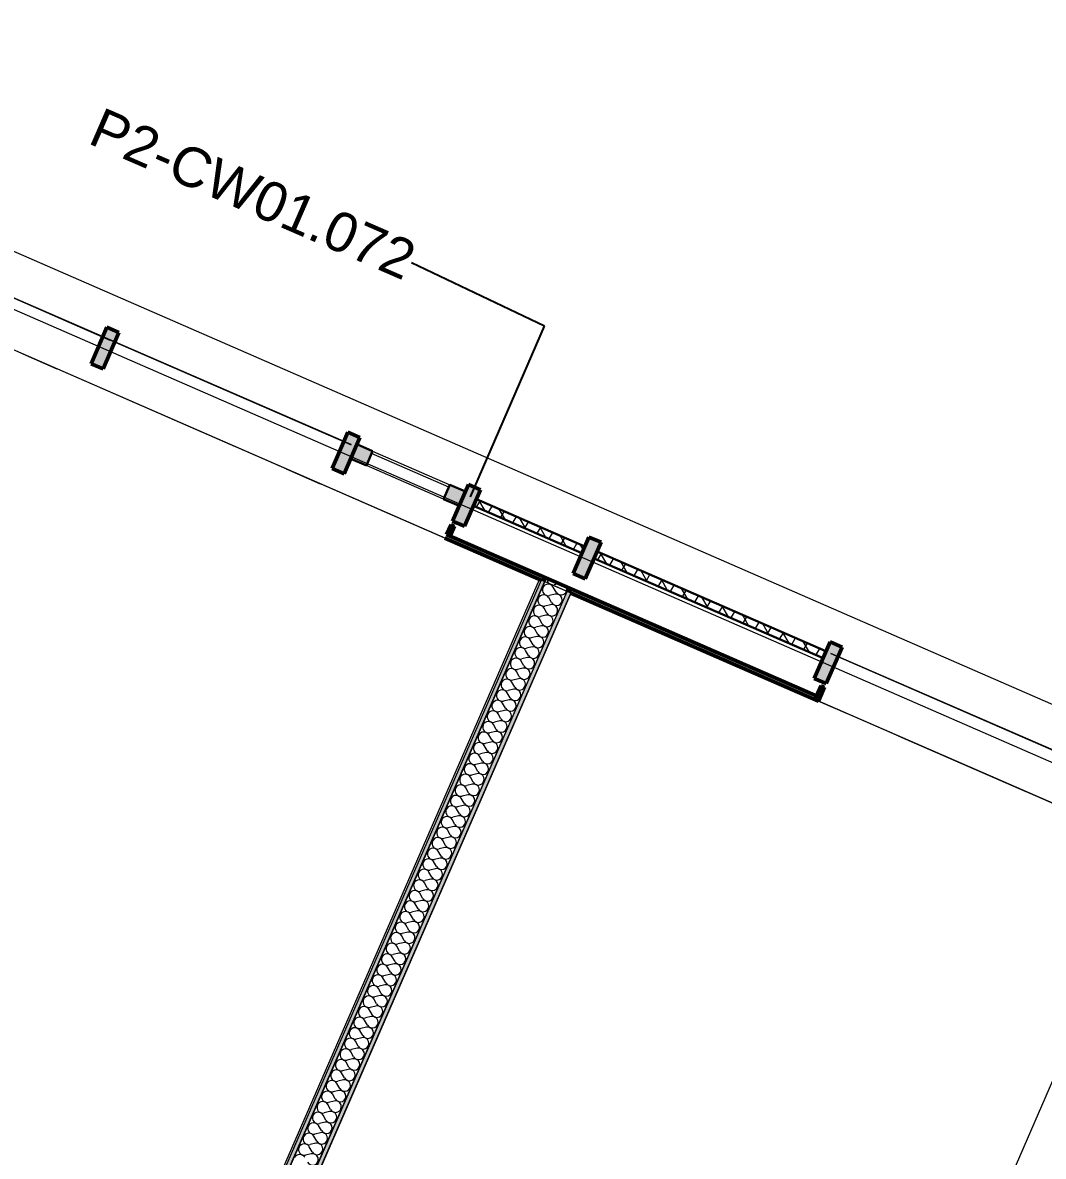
# Model space of a CAD drawing. Header units: millimetres. Extents: x -50172 to 90294, y -80883 to 25069.
# Drawn here: x 12118 to 16001, y -30390 to -26079 of the extents above; entities that cross this region are included whole.
import ezdxf
from ezdxf.enums import TextEntityAlignment as Align

# ---------------------------------------------------------------- set-up
doc = ezdxf.new("R2010")
doc.units = ezdxf.units.MM
doc.header["$MEASUREMENT"] = 0
doc.linetypes.add('Double Dashed', pattern=[1093.611073, 529.166651, -211.666656, 141.111112, -211.666656])
for name, color, linetype, lineweight, true_color in [('A-25-M_Curtain_Wall_Pen_No__46', 7, 'Continuous', 35, 0x444444), ('A-25-M_Wall_Int_Pen_No__107', 7, 'Continuous', 15, 0xa6a6a6), ('A-25-M_Wall_Int_Pen_No__27', 7, 'Continuous', 50, 0x2a2a2a), ('New_A-15-MG_Structural_Grid_Phase_2_Pen_No__222', 7, 'Continuous', 13, 0x65af33), ('New_A-25-M_Curtain_Wall_Pen_No__144', 7, 'Continuous', 0, 0xc8c8c8), ('New_A-25-M_Curtain_Wall_Pen_No__165', 7, 'Continuous', 0, 0x006060), ('New_A-25-M_Curtain_Wall_Pen_No__27', 7, 'Continuous', 50, 0x2a2a2a), ('New_A-25-M_Curtain_Wall_Pen_No__43', 7, 'Continuous', 30, 0x444444), ('New_A-25-M_Wall_Int_Pen_No__107', 7, 'Continuous', 15, 0xa6a6a6), ('New_A-35-M_FFE-Zone_Pen_No__74', 7, 'Continuous', 20, 0x606060), ('New_ArchiCAD Windows_Pen_No__103', 7, 'Continuous', 15, 0xa6a6a6), ('New_ArchiCAD Windows_Pen_No__23', 7, 'Continuous', 30, 0x2a2a2a), ('New_ArchiCAD Windows_Pen_No__63', 7, 'Continuous', 20, 0x606060)]:
    doc.layers.add(name, color=color, linetype=linetype, lineweight=lineweight, true_color=true_color)
for name, color, linetype, lineweight in [('A-25-M_Curtain_Wall_Pen_No__85', 8, 'Continuous', 20), ('New_A-20-M_Floor_Slab_Pen_No__89', 8, 'Continuous', 20), ('New_A-25-M_Curtain_Wall_Pen_No__1', 7, 'Continuous', 13), ('New_A-25-M_Wall_Int_Pen_No__1', 7, 'Continuous', 13), ('New_ArchiCAD Doors_Pen_No__1', 7, 'Continuous', 13), ('New_ArchiCAD Doors_Pen_No__87', 8, 'Continuous', 20), ('New_ArchiCAD Windows_Pen_No__83', 8, 'Continuous', 20), ('New_ArchiCAD Zone Stamps_Pen_No__9', 7, 'Continuous', 13)]:
    doc.layers.add(name, color=color, linetype=linetype, lineweight=lineweight)
for name, color, linetype in [('A-25-M_Wall_Int', 7, 'Continuous'), ('New_A-15-MG_Structural_Grid_Phase_2', 7, 'Continuous'), ('New_A-20-M_Floor_Slab', 7, 'Continuous'), ('New_A-25-M_Curtain_Wall', 7, 'Continuous'), ('New_A-25-M_Wall_Ext', 7, 'Continuous'), ('New_A-25-M_Wall_Int', 7, 'Continuous'), ('New_A-35-M_FFE-Zone', 7, 'Continuous'), ('New_ArchiCAD Doors', 7, 'Continuous')]:
    doc.layers.add(name, color=color, linetype=linetype)
doc.styles.add('GENERATED_STYLE_1', font='')
doc.styles.add('GENERATED_STYLE_3', font='')
doc.styles.add('GENERATED_STYLE_4', font='')
doc.styles.get('GENERATED_STYLE_1').set_extended_font_data('Arial', bold=True)
doc.styles.get('GENERATED_STYLE_3').set_extended_font_data('Arial')
doc.styles.get('GENERATED_STYLE_4').set_extended_font_data('Swis721 BT')
doc.dimstyles.new('GENERATED_STYLE__3', dxfattribs={"dimtxt": 0.18, "dimasz": 273.6, "dimexe": 0.18, "dimexo": 0.0625, "dimgap": 0.09, "dimtad": 0, "dimtih": 1, "dimtoh": 1, "dimdec": 4, "dimzin": 0, "dimdsep": 46, "dimcen": 0.09, "dimadec": 0, "dimazin": 0, "dimtfac": 1, "dimtdec": 4, "dimtmove": 0, "dimatfit": 3, "dimldrblk": 'ARROWHEAD_5', "dimfxl": 1, "dimtolj": 1, "dimtzin": 0, "dimarcsym": 0})
pattern_1 = [(60, (0, 0), (-43.30127, 25), []), (120, (0, 0), (43.30127, 25), [])]

# ---------------------------------------------------------------- blocks, each defined once
blk = doc.blocks.new('Computer Lab C_INB 1301_12_1', base_point=(3709.1, -27727.4))
at = {"layer": 'New_A-35-M_FFE-Zone_Pen_No__74', "linetype": 'Continuous'}
for p, q in [((14084.3, -28196.9), (10994.1, -26849.4)), ((10179.2, -37152.5), (14084.3, -28196.9))]:
    blk.add_line(p, q, dxfattribs=at)
at = {"layer": 'New_ArchiCAD Zone Stamps_Pen_No__9'}
for tag, height, style, p in [('ROOM_NAME', 250, 'GENERATED_STYLE_1', (2359.2, -27544.4)), ('zoneNameLine2', 250, 'GENERATED_STYLE_1', (2170.8, -27976.6)), ('ROOM_NUMBER', 200, 'GENERATED_STYLE_3', (1982.4, -28397.3)), ('measuredAreaCode', 200, 'GENERATED_STYLE_3', (1825.3, -28757.4)), ('ROOM_HOLES_PRM', 200, 'GENERATED_STYLE_3', (2132.7, -28891.4)), ('DUMMY_649', 200, 'GENERATED_STYLE_3', (2761.9, -29165.8)), ('DUMMY_650', 133.3, 'GENERATED_STYLE_3', (3041.2, -29272.3))]:
    blk.add_attdef(tag, text='', height=height, rotation=336.4404, dxfattribs=dict(at, style=style)).set_placement(p, align=Align.TOP_LEFT)
blk = doc.blocks.new('Fabrication Lab A_INB 1304_13_1', base_point=(14916.2, -33303.1))
at = {"layer": 'New_A-35-M_FFE-Zone_Pen_No__74', "linetype": 'Continuous'}
for p, q in [((14203.5, -28248.8), (9927.4, -38055.1)), ((16285.7, -29156.8), (14203.5, -28248.8))]:
    blk.add_line(p, q, dxfattribs=at)
at = {"layer": 'New_ArchiCAD Zone Stamps_Pen_No__9'}
for tag, height, style, p in [('ROOM_NAME', 250, 'GENERATED_STYLE_1', (13601, -32770.2)), ('zoneNameLine2', 250, 'GENERATED_STYLE_1', (13412.6, -33202.4)), ('ROOM_NUMBER', 200, 'GENERATED_STYLE_3', (13224.1, -33623.1)), ('measuredAreaCode', 200, 'GENERATED_STYLE_3', (13067.1, -33983.2)), ('DUMMY_649', 200, 'GENERATED_STYLE_3', (13374.5, -34117.2)), ('DUMMY_650', 200, 'GENERATED_STYLE_3', (13863.8, -34330.6)), ('DUMMY_651', 133.3, 'GENERATED_STYLE_3', (14143.1, -34437.1))]:
    blk.add_attdef(tag, text='', height=height, rotation=336.4404, dxfattribs=dict(at, style=style)).set_placement(p, align=Align.TOP_LEFT)
blk = doc.blocks.new('Slab_60_1', base_point=(-21326.2, -27554.7))
at = {"layer": 'New_A-20-M_Floor_Slab_Pen_No__89', "linetype": 'Continuous', "flags": 128}
blk.add_lwpolyline([(942, -48802.4), (12486.7, -53836.5), (17939.8, -41330.7), (16985.7, -40914.7), (17767.9, -39120.9), (18360.6, -39379.3), (18576.1, -38885), (18937.5, -39042.6), (20222.1, -36096.6), (17437.6, -34882.5), (19407.7, -30364.3), (10989.4, -26693.5), (18941.3, -8457.3)], dxfattribs=at)
blk = doc.blocks.new('Curtain Wall_11_1')
at = {"layer": 'New_A-25-M_Curtain_Wall', "linetype": 'Continuous', "lineweight": 0, "true_color": 0x000000}
h = blk.add_hatch(dxfattribs=at)
h.set_pattern_fill('Batt_Insulation_0001', color=178, style=0, pattern_type=2)
h.set_pattern_definition(pattern_1)
h.paths.add_polyline_path([(14256.9, -28070.8), (13844.1, -27891.2), (13832.9, -27916.9), (14245.7, -28096.4)])
h = blk.add_hatch(dxfattribs=at)
h.set_pattern_fill('Batt_Insulation_0001', color=178, style=0, pattern_type=2)
h.set_pattern_definition(pattern_1)
h.paths.add_polyline_path([(15173.9, -28469.6), (14302.8, -28090.7), (14291.6, -28116.4), (15162.8, -28495.3)])
at = {"layer": 'New_A-25-M_Curtain_Wall_Pen_No__144', "linetype": 'Continuous'}
for points in [[(11521.2, -26838.9), (11461, -26977.4), (11506.8, -26997.4), (11567.1, -26858.9)], [(12438.2, -27237.8), (12378, -27376.3), (12423.9, -27396.2), (12484.1, -27257.7)], [(13355.2, -27636.6), (13295, -27775.1), (13340.9, -27795), (13401.1, -27656.6)], [(13859.4, -27855.9), (13813.6, -27836), (13753.4, -27974.4), (13799.2, -27994.4)], [(14272.3, -28035.5), (14212, -28173.9), (14257.9, -28193.9), (14318.1, -28055.4)], [(15189.3, -28434.3), (15129.1, -28572.8), (15174.9, -28592.7), (15235.1, -28454.3)], [(16106.3, -28833.2), (16046.1, -28971.6), (16091.9, -28991.6), (16152.2, -28853.1)]]:
    blk.add_hatch(color=256, dxfattribs=at).paths.add_polyline_path(points)
at = {"layer": 'New_A-25-M_Curtain_Wall_Pen_No__165', "linetype": 'Continuous', "lineweight": 0, "true_color": 0x001818}
for points in [[(11523.8, -26883.1), (12450, -27286), (12450.4, -27285.1), (11524.2, -26882.2)], [(13367.4, -27683.9), (12441.2, -27281.1), (12440.8, -27282), (13367, -27684.8)], [(15191.9, -28478.5), (16118.1, -28881.3), (16118.5, -28880.4), (15192.3, -28477.6)]]:
    blk.add_hatch(color=168, dxfattribs=at).paths.add_polyline_path(points)
at = {"layer": 'New_ArchiCAD Windows_Pen_No__103', "linetype": 'Continuous'}
for points in [[(13389.7, -27682.7), (13449.3, -27708.6), (13425.4, -27763.6), (13365.8, -27737.7)], [(13778.3, -27917.1), (13718.7, -27891.2), (13742.6, -27836.2), (13802.2, -27862.1)]]:
    blk.add_hatch(color=256, dxfattribs=at).paths.add_polyline_path(points)
at = {"layer": 'New_A-25-M_Curtain_Wall_Pen_No__1', "linetype": 'Continuous'}
for p, q in [((11524.2, -26882.2), (11523.8, -26883.1)), ((11523.8, -26883.1), (12450, -27286)), ((12450.4, -27285.1), (11524.2, -26882.2)), ((12441.2, -27281.1), (12440.8, -27282)), ((12440.8, -27282), (13367, -27684.8)), ((13367.4, -27683.9), (12441.2, -27281.1)), ((12450, -27286), (12450.4, -27285.1)), ((13367, -27684.8), (13367.4, -27683.9)), ((15192.3, -28477.6), (15191.9, -28478.5)), ((15191.9, -28478.5), (16118.1, -28881.3)), ((16118.5, -28880.4), (15192.3, -28477.6)), ((16118.1, -28881.3), (16118.5, -28880.4))]:
    blk.add_line(p, q, dxfattribs=at)
at = {"layer": 'New_A-25-M_Curtain_Wall_Pen_No__27', "linetype": 'Continuous'}
for p, q in [((11521.2, -26838.9), (11461, -26977.4)), ((11567.1, -26858.9), (11521.2, -26838.9)), ((11506.8, -26997.4), (11567.1, -26858.9)), ((11461, -26977.4), (11506.8, -26997.4)), ((12438.2, -27237.8), (12378, -27376.3)), ((12484.1, -27257.7), (12438.2, -27237.8)), ((12423.9, -27396.2), (12484.1, -27257.7)), ((12378, -27376.3), (12423.9, -27396.2)), ((13355.2, -27636.6), (13295, -27775.1)), ((13340.9, -27795), (13401.1, -27656.6)), ((13401.1, -27656.6), (13355.2, -27636.6)), ((13295, -27775.1), (13340.9, -27795)), ((13813.6, -27836), (13753.4, -27974.4)), ((13859.4, -27855.9), (13813.6, -27836)), ((13799.2, -27994.4), (13859.4, -27855.9)), ((13753.4, -27974.4), (13799.2, -27994.4)), ((14272.3, -28035.5), (14212, -28173.9)), ((14257.9, -28193.9), (14318.1, -28055.4)), ((14318.1, -28055.4), (14272.3, -28035.5)), ((14212, -28173.9), (14257.9, -28193.9)), ((15189.3, -28434.3), (15129.1, -28572.8)), ((15235.1, -28454.3), (15189.3, -28434.3)), ((15174.9, -28592.7), (15235.1, -28454.3)), ((15129.1, -28572.8), (15174.9, -28592.7)), ((16106.3, -28833.2), (16046.1, -28971.6)), ((16152.2, -28853.1), (16106.3, -28833.2)), ((16091.9, -28991.6), (16152.2, -28853.1)), ((16046.1, -28971.6), (16091.9, -28991.6))]:
    blk.add_line(p, q, dxfattribs=at)
at = {"layer": 'New_A-25-M_Curtain_Wall_Pen_No__43', "linetype": 'Continuous'}
for p, q in [((13844.1, -27891.2), (14256.9, -28070.8)), ((14245.7, -28096.4), (13832.9, -27916.9)), ((14302.8, -28090.7), (15173.9, -28469.6)), ((15162.8, -28495.3), (14291.6, -28116.4))]:
    blk.add_line(p, q, dxfattribs=at)
at = {"layer": 'New_ArchiCAD Windows_Pen_No__23', "linetype": 'Continuous'}
for p, q in [((13365.8, -27737.7), (13389.7, -27682.7)), ((13389.7, -27682.7), (13449.3, -27708.6)), ((13449.3, -27708.6), (13425.4, -27763.6)), ((13425.4, -27763.6), (13365.8, -27737.7)), ((13718.7, -27891.2), (13742.6, -27836.2)), ((13742.6, -27836.2), (13802.2, -27862.1)), ((13778.3, -27917.1), (13718.7, -27891.2)), ((13802.2, -27862.1), (13778.3, -27917.1))]:
    blk.add_line(p, q, dxfattribs=at)
at = {"layer": 'New_ArchiCAD Windows_Pen_No__63', "linetype": 'Continuous'}
blk.add_line((13738.6, -27845.3), (13445.3, -27717.8), dxfattribs=at)
at = {"layer": 'New_ArchiCAD Windows_Pen_No__83', "linetype": 'Continuous'}
for p, q in [((13449.3, -27708.6), (13742.6, -27836.2)), ((13718.7, -27891.2), (13425.4, -27763.6))]:
    blk.add_line(p, q, dxfattribs=at)
blk = doc.blocks.new('Simple Door Opening_9')
at = {"layer": 'New_ArchiCAD Doors_Pen_No__1', "linetype": 'Continuous'}
for p, q in [((2556, -4.5), (2556, 0)), ((-2556, 0), (-2556, -4.5)), ((-2556, -4.5), (-2556, -164.5)), ((2556, -164.5), (2556, -4.5)), ((-2556, -164.5), (-2556, -170.5)), ((-2556, -170.5), (-2556, -182.5)), ((2556, -170.5), (2556, -164.5)), ((2556, -182.5), (2556, -170.5)), ((-2556, -182.5), (-2556, -185.5)), ((-2556, -185.5), (-2556, -329.5)), ((2556, -185.5), (2556, -182.5)), ((2556, -329.5), (2556, -185.5)), ((-2556, -329.5), (-2556, -332.5)), ((-2556, -332.5), (-2556, -345)), ((2556, -332.5), (2556, -329.5)), ((2556, -345), (2556, -332.5))]:
    blk.add_line(p, q, dxfattribs=at)
at = {"layer": 'New_ArchiCAD Doors_Pen_No__87', "linetype": 'Continuous'}
for p, q in [((2556, 0), (-2556, 0)), ((-2556, -345), (2556, -345))]:
    blk.add_line(p, q, dxfattribs=at)
blk = doc.blocks.new('Wall_46_1', base_point=(22006.6, -31651.4))
at = {"layer": 'New_ArchiCAD Doors', "color": 251, "linetype": 'Continuous', "lineweight": 20, "true_color": 0x606060, "xscale": -1, "zscale": 1000, "rotation": 336.4404115839876}
blk.add_blockref('Simple Door Opening_9', (13885, -27733.6), dxfattribs=at)
blk = doc.blocks.new('*X616')
at = {"layer": 'New_A-25-M_Wall_Int_Pen_No__107', "linetype": 'Continuous'}
for p, q in [((14147.2, -28244.6), (14136.4, -28225.6)), ((14129.7, -28284.8), (14118.9, -28265.7)), ((14143.7, -28252.7), (14122.4, -28257.7)), ((14112.2, -28324.9), (14101.4, -28305.9)), ((14126.2, -28292.8), (14104.9, -28297.9)), ((14094.7, -28365.1), (14083.9, -28346)), ((14108.7, -28333), (14087.4, -28338)), ((14077.2, -28405.3), (14066.3, -28386.2)), ((14091.2, -28373.1), (14069.9, -28378.2)), ((14056.1, -28453.4), (14034.8, -28458.5)), ((14059.6, -28445.4), (14048.8, -28426.4)), ((14073.7, -28413.3), (14052.3, -28418.3)), ((14038.6, -28493.6), (14017.3, -28498.6)), ((14042.1, -28485.6), (14031.3, -28466.5)), ((14021.1, -28533.8), (13999.8, -28538.8)), ((14024.6, -28525.7), (14013.8, -28506.7)), ((14003.6, -28573.9), (13982.3, -28579)), ((14007.1, -28565.9), (13996.3, -28546.8)), ((13986.1, -28614.1), (13964.8, -28619.1)), ((13989.6, -28606), (13978.8, -28587)), ((13954.6, -28686.4), (13943.8, -28667.3)), ((13968.6, -28654.2), (13947.3, -28659.3)), ((13972.1, -28646.2), (13961.3, -28627.2)), ((13937.1, -28726.5), (13926.3, -28707.5)), ((13951.1, -28694.4), (13929.8, -28699.4)), ((13919.6, -28766.7), (13908.8, -28747.6)), ((13933.6, -28734.6), (13912.3, -28739.6)), ((13902.1, -28806.8), (13891.2, -28787.8)), ((13916.1, -28774.7), (13894.7, -28779.8)), ((13884.5, -28847), (13873.7, -28827.9)), ((13898.5, -28814.9), (13877.2, -28819.9)), ((13867, -28887.2), (13856.2, -28868.1)), ((13881, -28855), (13859.7, -28860.1)), ((13849.5, -28927.3), (13838.7, -28908.3)), ((13863.5, -28895.2), (13842.2, -28900.2)), ((13832, -28967.5), (13821.2, -28948.4)), ((13846, -28935.3), (13824.7, -28940.4)), ((13814.5, -29007.6), (13803.7, -28988.6)), ((13828.5, -28975.5), (13807.2, -28980.5)), ((13793.5, -29055.8), (13772.2, -29060.9)), ((13797, -29047.8), (13786.2, -29028.7)), ((13811, -29015.7), (13789.7, -29020.7)), ((13776, -29096), (13754.7, -29101)), ((13779.5, -29087.9), (13768.7, -29068.9)), ((13758.5, -29136.1), (13737.1, -29141.2)), ((13762, -29128.1), (13751.2, -29109)), ((13741, -29176.3), (13719.6, -29181.3)), ((13744.5, -29168.3), (13733.6, -29149.2)), ((13709.4, -29248.6), (13698.6, -29229.5)), ((13723.4, -29216.4), (13702.1, -29221.5)), ((13726.9, -29208.4), (13716.1, -29189.4)), ((13691.9, -29288.7), (13681.1, -29269.7)), ((13705.9, -29256.6), (13684.6, -29261.6)), ((13674.4, -29328.9), (13663.6, -29309.8)), ((13688.4, -29296.8), (13667.1, -29301.8)), ((13656.9, -29369), (13646.1, -29350)), ((13670.9, -29336.9), (13649.6, -29342)), ((13639.4, -29409.2), (13628.6, -29390.2)), ((13653.4, -29377.1), (13632.1, -29382.1)), ((13621.9, -29449.4), (13611.1, -29430.3)), ((13635.9, -29417.2), (13614.6, -29422.3)), ((13604.4, -29489.5), (13593.6, -29470.5)), ((13618.4, -29457.4), (13597.1, -29462.4)), ((13586.9, -29529.7), (13576, -29510.6)), ((13600.9, -29497.5), (13579.5, -29502.6)), ((13569.3, -29569.8), (13558.5, -29550.8)), ((13583.4, -29537.7), (13562, -29542.8)), ((13551.8, -29610), (13541, -29590.9)), ((13565.8, -29577.9), (13544.5, -29582.9)), ((13530.8, -29658.2), (13509.5, -29663.2)), ((13534.3, -29650.1), (13523.5, -29631.1)), ((13548.3, -29618), (13527, -29623.1)), ((13513.3, -29698.3), (13492, -29703.4)), ((13516.8, -29690.3), (13506, -29671.3)), ((13495.8, -29738.5), (13474.5, -29743.5)), ((13499.3, -29730.5), (13488.5, -29711.4)), ((13478.3, -29778.7), (13457, -29783.7)), ((13481.8, -29770.6), (13471, -29751.6)), ((13446.8, -29850.9), (13436, -29831.9)), ((13460.8, -29818.8), (13439.5, -29823.9)), ((13464.3, -29810.8), (13453.5, -29791.7)), ((13429.3, -29891.1), (13418.4, -29872)), ((13443.3, -29859), (13422, -29864)), ((13411.7, -29931.3), (13400.9, -29912.2)), ((13425.8, -29899.1), (13404.4, -29904.2)), ((13394.2, -29971.4), (13383.4, -29952.4)), ((13408.2, -29939.3), (13386.9, -29944.3)), ((13376.7, -30011.6), (13365.9, -29992.5)), ((13390.7, -29979.4), (13369.4, -29984.5)), ((13359.2, -30051.7), (13348.4, -30032.7)), ((13373.2, -30019.6), (13351.9, -30024.6)), ((13341.7, -30091.9), (13330.9, -30072.8)), ((13355.7, -30059.8), (13334.4, -30064.8)), ((13324.2, -30132), (13313.4, -30113)), ((13338.2, -30099.9), (13316.9, -30105)), ((13306.7, -30172.2), (13295.9, -30153.1)), ((13320.7, -30140.1), (13299.4, -30145.1)), ((13285.7, -30220.4), (13264.4, -30225.4)), ((13289.2, -30212.4), (13278.4, -30193.3)), ((13303.2, -30180.2), (13281.9, -30185.3)), ((13268.2, -30260.5), (13246.8, -30265.6)), ((13271.7, -30252.5), (13260.9, -30233.5)), ((13250.6, -30300.7), (13229.3, -30305.7)), ((13254.2, -30292.7), (13243.3, -30273.6)), ((13233.1, -30340.9), (13211.8, -30345.9)), ((13236.6, -30332.8), (13225.8, -30313.8)), ((13215.6, -30381), (13194.3, -30386.1)), ((13219.1, -30373), (13208.3, -30353.9))]:
    blk.add_line(p, q, dxfattribs=at)
for centre, start, end in [((14117.3, -28236.4), 156.4404, 283.3103), ((14117.3, -28236.4), 29.5705, 156.4404), ((14134.9, -28196.2), 228.1003, 264.7806), ((14099.8, -28276.5), 156.4404, 283.3103), ((14099.8, -28276.5), 29.5705, 156.4404), ((14148.7, -28274), 209.5705, 103.3103), ((14166.3, -28233.8), 209.5705, 339.352), ((14082.3, -28316.7), 156.4404, 283.3103), ((14082.3, -28316.7), 29.5705, 156.4404), ((14131.2, -28314.1), 209.5705, 103.3103), ((14064.8, -28356.9), 156.4404, 283.3103), ((14064.8, -28356.9), 29.5705, 156.4404), ((14113.7, -28354.3), 209.5705, 103.3103), ((14047.3, -28397), 156.4404, 283.3103), ((14047.3, -28397), 29.5705, 156.4404), ((14096.2, -28394.4), 209.5705, 103.3103), ((14029.8, -28437.2), 156.4404, 283.3103), ((14029.8, -28437.2), 29.5705, 156.4404), ((14061.2, -28474.8), 209.5705, 103.3103), ((14078.7, -28434.6), 209.5705, 103.3103), ((13994.8, -28517.5), 29.5705, 156.4404), ((14012.3, -28477.3), 156.4404, 283.3103), ((14012.3, -28477.3), 29.5705, 156.4404), ((14043.7, -28514.9), 209.5705, 103.3103), ((13977.3, -28557.6), 29.5705, 156.4404), ((13994.8, -28517.5), 156.4404, 283.3103), ((14026.2, -28555.1), 209.5705, 103.3103), ((13959.7, -28597.8), 29.5705, 156.4404), ((13977.3, -28557.6), 156.4404, 283.3103), ((14008.7, -28595.2), 209.5705, 103.3103), ((13942.2, -28638), 29.5705, 156.4404), ((13959.7, -28597.8), 156.4404, 283.3103), ((13991.1, -28635.4), 209.5705, 103.3103), ((13924.7, -28678.1), 29.5705, 156.4404), ((13942.2, -28638), 156.4404, 283.3103), ((13973.6, -28675.6), 209.5705, 103.3103), ((13907.2, -28718.3), 156.4404, 283.3103), ((13907.2, -28718.3), 29.5705, 156.4404), ((13924.7, -28678.1), 156.4404, 283.3103), ((13956.1, -28715.7), 209.5705, 103.3103), ((13889.7, -28758.4), 156.4404, 283.3103), ((13889.7, -28758.4), 29.5705, 156.4404), ((13938.6, -28755.9), 209.5705, 103.3103), ((13872.2, -28798.6), 156.4404, 283.3103), ((13872.2, -28798.6), 29.5705, 156.4404), ((13921.1, -28796), 209.5705, 103.3103), ((13854.7, -28838.8), 156.4404, 283.3103), ((13854.7, -28838.8), 29.5705, 156.4404), ((13903.6, -28836.2), 209.5705, 103.3103), ((13837.2, -28878.9), 156.4404, 283.3103), ((13837.2, -28878.9), 29.5705, 156.4404), ((13886.1, -28876.3), 209.5705, 103.3103), ((13819.7, -28919.1), 156.4404, 283.3103), ((13819.7, -28919.1), 29.5705, 156.4404), ((13868.6, -28916.5), 209.5705, 103.3103), ((13802.1, -28959.2), 156.4404, 283.3103), ((13802.1, -28959.2), 29.5705, 156.4404), ((13851.1, -28956.7), 209.5705, 103.3103), ((13784.6, -28999.4), 156.4404, 283.3103), ((13784.6, -28999.4), 29.5705, 156.4404), ((13833.5, -28996.8), 209.5705, 103.3103), ((13767.1, -29039.5), 156.4404, 283.3103), ((13767.1, -29039.5), 29.5705, 156.4404), ((13798.5, -29077.1), 209.5705, 103.3103), ((13816, -29037), 209.5705, 103.3103), ((13732.1, -29119.9), 29.5705, 156.4404), ((13749.6, -29079.7), 156.4404, 283.3103), ((13749.6, -29079.7), 29.5705, 156.4404), ((13781, -29117.3), 209.5705, 103.3103), ((13714.6, -29160), 29.5705, 156.4404), ((13732.1, -29119.9), 156.4404, 283.3103), ((13763.5, -29157.4), 209.5705, 103.3103), ((13697.1, -29200.2), 29.5705, 156.4404), ((13714.6, -29160), 156.4404, 283.3103), ((13746, -29197.6), 209.5705, 103.3103), ((13679.6, -29240.3), 29.5705, 156.4404), ((13697.1, -29200.2), 156.4404, 283.3103), ((13728.5, -29237.8), 209.5705, 103.3103), ((13662.1, -29280.5), 156.4404, 283.3103), ((13662.1, -29280.5), 29.5705, 156.4404), ((13679.6, -29240.3), 156.4404, 283.3103), ((13711, -29277.9), 209.5705, 103.3103), ((13644.5, -29320.6), 156.4404, 283.3103), ((13644.5, -29320.6), 29.5705, 156.4404), ((13693.5, -29318.1), 209.5705, 103.3103), ((13627, -29360.8), 156.4404, 283.3103), ((13627, -29360.8), 29.5705, 156.4404), ((13676, -29358.2), 209.5705, 103.3103), ((13609.5, -29401), 156.4404, 283.3103), ((13609.5, -29401), 29.5705, 156.4404), ((13658.4, -29398.4), 209.5705, 103.3103), ((13592, -29441.1), 156.4404, 283.3103), ((13592, -29441.1), 29.5705, 156.4404), ((13640.9, -29438.6), 209.5705, 103.3103), ((13574.5, -29481.3), 156.4404, 283.3103), ((13574.5, -29481.3), 29.5705, 156.4404), ((13623.4, -29478.7), 209.5705, 103.3103), ((13557, -29521.4), 156.4404, 283.3103), ((13557, -29521.4), 29.5705, 156.4404), ((13605.9, -29518.9), 209.5705, 103.3103), ((13539.5, -29561.6), 156.4404, 283.3103), ((13539.5, -29561.6), 29.5705, 156.4404), ((13588.4, -29559), 209.5705, 103.3103), ((13522, -29601.7), 156.4404, 283.3103), ((13522, -29601.7), 29.5705, 156.4404), ((13553.4, -29639.3), 209.5705, 103.3103), ((13570.9, -29599.2), 209.5705, 103.3103), ((13487, -29682.1), 29.5705, 156.4404), ((13504.5, -29641.9), 156.4404, 283.3103), ((13504.5, -29641.9), 29.5705, 156.4404), ((13535.9, -29679.5), 209.5705, 103.3103), ((13469.4, -29722.2), 29.5705, 156.4404), ((13487, -29682.1), 156.4404, 283.3103), ((13518.4, -29719.7), 209.5705, 103.3103), ((13451.9, -29762.4), 29.5705, 156.4404), ((13469.4, -29722.2), 156.4404, 283.3103), ((13500.8, -29759.8), 209.5705, 103.3103), ((13434.4, -29802.5), 29.5705, 156.4404), ((13451.9, -29762.4), 156.4404, 283.3103), ((13483.3, -29800), 209.5705, 103.3103), ((13416.9, -29842.7), 29.5705, 156.4404), ((13434.4, -29802.5), 156.4404, 283.3103), ((13465.8, -29840.1), 209.5705, 103.3103), ((13399.4, -29882.9), 156.4404, 283.3103), ((13399.4, -29882.9), 29.5705, 156.4404), ((13416.9, -29842.7), 156.4404, 283.3103), ((13448.3, -29880.3), 209.5705, 103.3103), ((13381.9, -29923), 156.4404, 283.3103), ((13381.9, -29923), 29.5705, 156.4404), ((13430.8, -29920.4), 209.5705, 103.3103), ((13364.4, -29963.2), 156.4404, 283.3103), ((13364.4, -29963.2), 29.5705, 156.4404), ((13413.3, -29960.6), 209.5705, 103.3103), ((13346.9, -30003.3), 156.4404, 283.3103), ((13346.9, -30003.3), 29.5705, 156.4404), ((13395.8, -30000.8), 209.5705, 103.3103), ((13329.4, -30043.5), 156.4404, 283.3103), ((13329.4, -30043.5), 29.5705, 156.4404), ((13378.3, -30040.9), 209.5705, 103.3103), ((13311.8, -30083.6), 156.4404, 283.3103), ((13311.8, -30083.6), 29.5705, 156.4404), ((13360.8, -30081.1), 209.5705, 103.3103), ((13294.3, -30123.8), 156.4404, 283.3103), ((13294.3, -30123.8), 29.5705, 156.4404), ((13343.2, -30121.2), 209.5705, 103.3103), ((13276.8, -30164), 156.4404, 283.3103), ((13276.8, -30164), 29.5705, 156.4404), ((13325.7, -30161.4), 209.5705, 103.3103), ((13259.3, -30204.1), 156.4404, 283.3103), ((13259.3, -30204.1), 29.5705, 156.4404), ((13290.7, -30241.7), 209.5705, 103.3103), ((13308.2, -30201.5), 209.5705, 103.3103), ((13224.3, -30284.4), 29.5705, 156.4404), ((13241.8, -30244.3), 156.4404, 283.3103), ((13241.8, -30244.3), 29.5705, 156.4404), ((13273.2, -30281.9), 209.5705, 103.3103), ((13206.8, -30324.6), 29.5705, 156.4404), ((13224.3, -30284.4), 156.4404, 283.3103), ((13255.7, -30322), 209.5705, 103.3103), ((13189.3, -30364.7), 29.5705, 156.4404), ((13206.8, -30324.6), 156.4404, 283.3103), ((13238.2, -30362.2), 209.5705, 103.3103), ((13171.8, -30404.9), 29.5705, 156.4404), ((13189.3, -30364.7), 156.4404, 283.3103), ((13220.7, -30402.3), 209.5705, 103.3103)]:
    blk.add_arc(centre, 21.9, start, end, dxfattribs=at)
blk = doc.blocks.new('Wall_181_1', base_point=(9886.7, -38148.6))
at = {"layer": 'New_A-25-M_Wall_Int_Pen_No__107', "linetype": 'Continuous'}
for points in [[(10198.4, -37160.9), (14103.5, -28205.3), (14089.8, -28199.3), (10184.7, -37154.9)], [(9926.6, -38056.9), (14203.5, -28248.8), (14189.7, -28242.8), (9912.9, -38050.9)]]:
    blk.add_hatch(color=256, dxfattribs=at).paths.add_polyline_path(points)
at = {"layer": 'New_A-25-M_Wall_Int_Pen_No__107', "linetype": 'Continuous', "lineweight": 0, "true_color": 0x535353}
for points in [[(10193.4, -37175), (14104.5, -28205.7), (14103.5, -28205.3), (10192.4, -37174.6)], [(9908, -38062), (14189.7, -28242.8), (14188.8, -28242.4), (9906.8, -38062.4)]]:
    blk.add_hatch(color=251, dxfattribs=at).paths.add_polyline_path(points)
at = {"layer": 'New_A-25-M_Wall_Int_Pen_No__1', "linetype": 'Continuous'}
for p, q in [((10193.4, -37175), (14104.5, -28205.7)), ((10198.4, -37160.9), (14103.5, -28205.3)), ((9906.8, -38062.4), (14188.8, -28242.4)), ((9908, -38062), (14189.7, -28242.8))]:
    blk.add_line(p, q, dxfattribs=at)
at = {"layer": 'New_A-25-M_Wall_Int_Pen_No__1', "linetype": 'Continuous', "flags": 128}
for points in [[(14089.8, -28199.3), (10184.7, -37154.9)], [(9926.6, -38056.9), (14203.5, -28248.8)]]:
    blk.add_lwpolyline(points, dxfattribs=at)
at = {"layer": 'New_A-25-M_Wall_Int', "color": 250, "lineweight": 50, "true_color": 0x2a2a2a}
blk.add_blockref('*X616', (0, 0), dxfattribs=at)
blk = doc.blocks.new('Wall_282_1', base_point=(15168.9, -28605.6))
at = {"layer": 'A-25-M_Wall_Int_Pen_No__107', "linetype": 'Continuous'}
blk.add_hatch(color=256, dxfattribs=at).paths.add_polyline_path([(15155.2, -28599.7), (15131.7, -28653.6), (15145.4, -28659.6), (15168.9, -28605.6)])
at = {"layer": 'A-25-M_Wall_Int_Pen_No__27', "linetype": 'Continuous', "flags": 128}
for points in [[(15155.2, -28599.7), (15136.7, -28642.1)], [(15150.4, -28648.1), (15168.9, -28605.6)], [(15168.9, -28605.6), (15155.2, -28599.7)], [(15131.7, -28653.6), (15136.7, -28642.1)], [(15145.4, -28659.6), (15150.4, -28648.1)]]:
    blk.add_lwpolyline(points, dxfattribs=at)
blk = doc.blocks.new('*X757')
at = {"layer": 'New_A-25-M_Wall_Int_Pen_No__107', "linetype": 'Continuous'}
for p, q in [((14113.2, -28193.1), (14113.1, -28193.3)), ((14113.1, -28193.3), (14113.2, -28199.3)), ((14113.2, -28199.3), (14114.8, -28205.1)), ((14114.8, -28205.1), (14118, -28210.3)), ((14118, -28210.3), (14120.8, -28212.8)), ((14132.4, -28217.8), (14133.9, -28218.1)), ((14133.9, -28218.1), (14139.9, -28217.5)), ((14158.9, -28213), (14139.9, -28217.5)), ((14187.9, -28230.7), (14185.2, -28224.5)), ((14186.5, -28241.4), (14187.9, -28230.7))]:
    blk.add_line(p, q, dxfattribs=at)
blk = doc.blocks.new('Wall_283_1', base_point=(15145.4, -28659.6))
at = {"layer": 'A-25-M_Wall_Int_Pen_No__107', "linetype": 'Continuous'}
for points in [[(14095.8, -28185.5), (13730.4, -28026.2), (13724.4, -28040), (14089.8, -28199.3)], [(14109.5, -28191.5), (14095.8, -28185.5), (14089.8, -28199.3), (14103.5, -28205.3)], [(14209.4, -28235.1), (14195.7, -28229.1), (14189.7, -28242.8), (14203.5, -28248.8)], [(14203.5, -28248.8), (15145.4, -28659.6), (15151.4, -28645.8), (14209.4, -28235.1)]]:
    blk.add_hatch(color=256, dxfattribs=at).paths.add_polyline_path(points)
at = {"layer": 'New_A-25-M_Wall_Int_Pen_No__107', "linetype": 'Continuous', "lineweight": 0, "true_color": 0x535353}
for points in [[(14110.4, -28191.9), (14109.5, -28191.5), (14103.5, -28205.3), (14104.5, -28205.7)], [(14195.7, -28229.1), (14194.8, -28228.7), (14188.8, -28242.4), (14189.7, -28242.8)]]:
    blk.add_hatch(color=251, dxfattribs=at).paths.add_polyline_path(points)
at = {"layer": 'A-25-M_Wall_Int_Pen_No__27', "linetype": 'Continuous', "flags": 128}
for points in [[(13724.4, -28040), (14089.8, -28199.3)], [(15151.4, -28645.8), (13730.4, -28026.2)], [(14203.5, -28248.8), (15145.4, -28659.6)]]:
    blk.add_lwpolyline(points, dxfattribs=at)
at = {"layer": 'New_A-25-M_Wall_Int_Pen_No__1', "linetype": 'Continuous'}
for p, q in [((14109.5, -28191.5), (14103.5, -28205.3)), ((14104.5, -28205.7), (14110.4, -28191.9)), ((14188.8, -28242.4), (14194.8, -28228.7)), ((14189.7, -28242.8), (14195.7, -28229.1))]:
    blk.add_line(p, q, dxfattribs=at)
at = {"layer": 'A-25-M_Wall_Int', "color": 250, "lineweight": 50, "true_color": 0x2a2a2a}
blk.add_blockref('*X757', (0, 0), dxfattribs=at)
blk = doc.blocks.new('Wall_284_1', base_point=(13730.4, -28026.2))
at = {"layer": 'A-25-M_Wall_Int_Pen_No__107', "linetype": 'Continuous'}
blk.add_hatch(color=256, dxfattribs=at).paths.add_polyline_path([(13744.2, -28032.2), (13761.1, -27993.4), (13747.4, -27987.4), (13730.4, -28026.2)])
at = {"layer": 'A-25-M_Wall_Int_Pen_No__27', "linetype": 'Continuous', "flags": 128}
for points in [[(13747.4, -27987.4), (13730.4, -28026.2)], [(13744.2, -28032.2), (13761.1, -27993.4)], [(13761.1, -27993.4), (13747.4, -27987.4)], [(13730.4, -28026.2), (13744.2, -28032.2)]]:
    blk.add_lwpolyline(points, dxfattribs=at)
blk = doc.blocks.new('ARROWHEAD_5')
at = {"color": 0, "linetype": 'Continuous', "lineweight": 0}
blk.add_line((0, 0), (-1, 0), dxfattribs=at)
blk.add_solid([(-1, 0.2679), (0, 0), (-1, -0.2679), (-1, 0.2679)], dxfattribs=at)
blk = doc.blocks.new('Standard grid marker_39')
at = {"layer": 'New_A-15-MG_Structural_Grid_Phase_2_Pen_No__222', "linetype": 'Double Dashed'}
blk.add_line((1000, 0), (47486.2, 0), dxfattribs=at)
at = {"layer": 'New_A-15-MG_Structural_Grid_Phase_2_Pen_No__222', "style": 'GENERATED_STYLE_4'}
for tag, p in [('AC_MarkerText_1_0', (-500, 43.3)), ('AC_MarkerText_1_1', (48986.2, 43.3))]:
    blk.add_attdef(tag, text='', height=350, rotation=180, dxfattribs=at).set_placement(p, align=Align.MIDDLE_CENTER)
blk = doc.blocks.new('Standard grid marker_36')
at = {"layer": 'New_A-15-MG_Structural_Grid_Phase_2_Pen_No__222', "linetype": 'Double Dashed'}
blk.add_line((20268.4, 0), (27450.4, 0), dxfattribs=at)
at = {"layer": 'New_A-15-MG_Structural_Grid_Phase_2_Pen_No__222', "style": 'GENERATED_STYLE_4'}
for tag, p in [('AC_MarkerText_1_0', (-500, 36.5)), ('AC_MarkerText_1_1', (27950.4, 36.5))]:
    blk.add_attdef(tag, text='', height=350, rotation=270, dxfattribs=at).set_placement(p, align=Align.MIDDLE_CENTER)

msp = doc.modelspace()

# ---------------------------------------------------------------- block references
at = {"layer": 'A-25-M_Wall_Int', "color": 250, "lineweight": 50, "true_color": 0x2a2a2a}
for name, p in [('Wall_284_1', (13730.4, -28026.2)), ('Wall_283_1', (15145.4, -28659.6)), ('Wall_282_1', (15168.9, -28605.6))]:
    msp.add_blockref(name, p, dxfattribs=at)
at = {"layer": 'New_A-15-MG_Structural_Grid_Phase_2', "color": 8, "linetype": 'Continuous', "lineweight": 15, "zscale": 1000}
for name, p, rotation in [('Standard grid marker_39', (26876.4, -33774.9), 156.4404115839929), ('Standard grid marker_36', (6441.9, -52106.2), 66.44041158399293)]:
    msp.add_blockref(name, p, dxfattribs=dict(at, rotation=rotation))
at = {"layer": 'New_A-20-M_Floor_Slab', "color": 8, "linetype": 'Continuous', "lineweight": 20}
msp.add_blockref('Slab_60_1', (-21326.2, -27554.7), dxfattribs=at)
at = {"layer": 'New_A-25-M_Curtain_Wall', "linetype": 'Continuous', "lineweight": 0}
msp.add_blockref('Curtain Wall_11_1', (0, 0), dxfattribs=at)
at = {"layer": 'New_A-25-M_Wall_Ext', "color": 250, "lineweight": 50, "true_color": 0x2a2a2a}
msp.add_blockref('Wall_46_1', (22006.6, -31651.4), dxfattribs=at)
at = {"layer": 'New_A-25-M_Wall_Int', "color": 250, "lineweight": 50, "true_color": 0x2a2a2a}
msp.add_blockref('Wall_181_1', (9886.7, -38148.6), dxfattribs=at)
at = {"layer": 'New_A-35-M_FFE-Zone', "linetype": 'Continuous'}
for name, p in [('Computer Lab C_INB 1301_12_1', (3709.1, -27727.4)), ('Fabrication Lab A_INB 1304_13_1', (14916.2, -33303.1))]:
    msp.add_blockref(name, p, dxfattribs=at)

# ---------------------------------------------------------------- texts
at = {"layer": 'A-25-M_Curtain_Wall_Pen_No__46', "linetype": 'Continuous', "insert": (13597.1, -26992.9), "char_height": 150, "attachment_point": 6, "rotation": 336.4942, "style": 'GENERATED_STYLE_4'}
msp.add_mtext('\\A1;{\\fSwis721 BT|b0|i0|c0|p34;P2-CW01.072}', dxfattribs=at)

# ---------------------------------------------------------------- leaders
at = {"layer": 'A-25-M_Curtain_Wall_Pen_No__85', "linetype": 'Continuous', "annotation_type": 0, "has_hookline": 1, "hookline_direction": 1, "text_width": 1535.7, "horizontal_direction": (0.917019, -0.398843, 0)}
msp.add_leader([(13821.1, -27881.8), (14103.2, -27233.4), (13597.1, -26992.9)], dimstyle='GENERATED_STYLE__3', dxfattribs=at)

doc.saveas('drawing.dxf')
